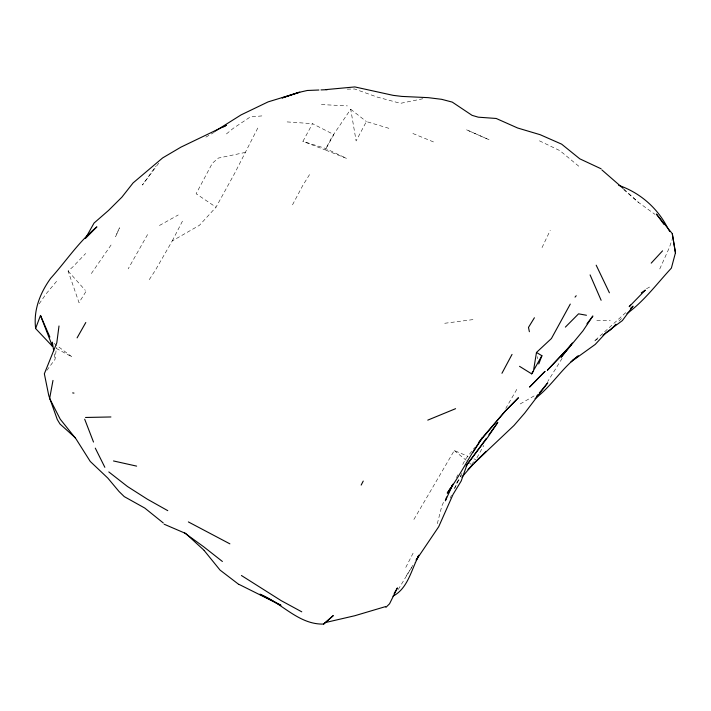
<?xml version="1.0" encoding="UTF-8"?>
<svg xmlns="http://www.w3.org/2000/svg" width="711" height="711" viewBox="0 0 711 711"><rect width="100%" height="100%" fill="white"/><g stroke="black" fill="none" stroke-linecap="round" stroke-linejoin="round"><path stroke-width="0.53" stroke-dasharray="3.56 2.67" d="M46.864 370.369L55.04 359.286L56.445 347.466M437.327 523.66L441.789 506.116L444.553 500.073M659.764 268.971L669.389 247.552L672.028 239.678M450.179 498.135L451.512 495.229M454.622 488.439L459.066 478.734L454.533 488.341M542.031 247.606L550.234 230.346M257.782 128.051L234.612 173.422L216.02 207.185L199.453 225.298L172.24 240.931L155.451 270.109L148.679 280.569M405.785 567.414L413.882 551.647M172.24 240.931L183.385 219.361M147.559 234.568L128.167 268.874M456.418 477.641L457.911 474.788M462.719 464.47L465.358 459.448L474.726 447.495M292.505 204.857L302.788 185.455L310.023 173.822M388.908 128.327L366.387 121.572L356.113 140.92L350.71 109.227L331.904 137.063L325.22 149.905L302.913 141.356L312.529 123.67L333.868 134.61L325.22 149.905L346.577 158.411L325.345 148.368L302.913 141.356M461.954 473.366L459.51 477.765L461.421 475.419M476.921 457.777L483.8 445.459M516.781 389.406L505.779 408.372M398.249 589.499L414.406 562.819M413.9 519.439L454.285 450.516L468.016 456.338M562.143 358.353L547.746 381.469M85.827 291.706L79.019 302.664L68.087 271.015L72.798 266.945L85.658 253.498M406.283 575.821L412.478 566.258M91.337 273.557L111.716 244.069M39.132 303.864L46.393 293.492L58.115 279.494M158.731 163.166L142.404 185.038L155.905 166.143M471.944 463.856L473.908 461.759M618.979 321.088L622.774 317.133M456.64 482.476L460.373 478.707M625.724 312.653L594.023 341.378L598.671 338.16M226.427 133.935L233.235 128.344L250.29 116.951L263.665 115.751M205.87 137.143L214.251 132.29M520.212 403.946L535.943 394.863M159.451 225.494L178.257 214.962M646.477 288.755L651.64 285.92M245.437 152.394L218.339 158.082L212.331 163.272L196.12 193.748L216.02 207.185M422.849 98.74L400.489 103.335L377.088 97.043L354.673 89.008L345.066 89.195M444.722 323.274L474.059 319.461M596.805 320.59L610.287 320.243M321.408 104.57L347.377 105.886M287.137 121.919L312.529 123.67M412.878 133.499L434.776 142.449M578.763 166.214L559.93 150.67L538.734 140.494M473.899 458.835L475.863 459.67M56.222 348.381L72.202 357.029L57.52 346.035M623.663 189.615L638.505 202.422L655.018 214.393M54.072 343.449L56.658 345.395M350.71 109.227L366.387 121.572M454.285 450.516L466.194 460.337M469.589 463.145L471.295 464.55M623.911 189.108L638.505 202.422M68.087 271.015L85.293 290.319M537.303 356.629L537.72 358.717M54.196 353.936L55.04 359.286M119.43 227.858L115.591 236.692L119.43 227.858M489.07 139.738L466.425 129.749L489.07 139.738"/><path stroke-width="1.07" d="M59.004 325.976L56.791 342.853L44.349 373.782L48.792 395.663L57.28 419.526L59.991 424.005L75.339 437.78M536.476 352.452L533.534 370.484L541.906 355.731L536.476 352.452L551.416 338.525L570.284 304.077M52.987 380.421L49.628 398.507L60.231 419.188L76.024 438.927L90.253 461.457L107.805 478.076L119.03 491.505L124.274 496.625L144.768 508.063L163.299 522.976M664.065 224.516L656.395 214.055L672.277 233.652L675.45 252.814L671.38 268.118C656.955 283.653 644.202 301.109 626.898 313.667M446.632 496.989L445.353 500.846L452.934 484.289L451.796 486.048M53.689 350.719L52.347 342.16L51.707 345.093L52.463 346.337L35.586 328.509L40.491 315.435L49.868 337.041M538.76 363.934L541.906 355.731M361.161 485.08L363.241 481.071M501.948 373.284L512.036 354.398M448.081 493.203L452.934 484.289M417.721 557.06L418.761 555.211M77.09 337.885L85.8 322.51M466.096 466.096L486.351 438.34M394.143 593.463L397.431 587.908L389.557 603.781L385.922 607.354M519.537 366.334L531.659 373.862L533.286 371.133M416.291 559.939L438.696 526.753L453.085 494.341L461.19 481.009L467.18 464.221L487.773 437.265L497.789 422.432L488.892 434.803M531.659 373.862L533.561 370.742M450.658 487.817L447.246 493.105C460.284 475.286 469.749 455.191 482.751 437.247L478.743 442.366M534.405 317.764L528.477 327.424L529.384 331.708M416.139 560.028L418.459 556.313C411.145 570.098 407.91 588.424 392.97 596.173M473.037 452.223L482.751 437.247M586.939 323.807L592.894 315.977L582.967 330.846L561.183 357.215L572.382 342.969M536.538 396.32L537.943 394.632M539.338 392.943L547.763 382.811L524.682 413.127L513.991 425.48L474.415 462.888L486.182 451.343L468.06 469.464L472.797 464.532L461.866 477.205M575.048 297.109L576.212 295.749M483.48 436.403L505.183 411.189L518.292 397.867L505.183 411.189L481.614 439.114M630.613 305.055L629.191 306.681L645.339 290.097L641.295 292.87M651.205 263.132L662.554 250.859M615.957 324.243L610.651 329.78L602.946 335.165M323.665 624.071L333.148 615.699L323.665 624.071C298.611 624.818 281.725 602.706 259.862 594.192L280.969 605.31L238.914 584.335M565.369 327.122L578.558 313.835L586.451 315.257M630.621 308.307L633.066 306.139L622.338 320.625L606.261 332.49L595.258 344.408L570.889 361.917M572.311 360.495L578.336 355.864C561.886 368.014 551.452 386.508 535.072 398.587M215.051 131.259L241.082 114.889L268.083 101.895L299.731 92.217L307.294 90.484L318.901 90.013M223.556 126.905L226.347 125.287L180.95 147.133L162.65 157.913L133.09 182.923L121.883 197.169L108.579 210.394L94.065 223.032L85.364 238.505L96.909 226.845C78.601 241.811 66.265 260.999 50.685 278.294C40.296 292.692 33.479 309.614 35.55 327.629L35.586 328.509M427.764 420.13L455.591 408.683M298.904 92.297L282.178 97.94L299.731 92.217M385.584 606.59L354.78 615.735L325.105 622.614M325.949 89.604L354.833 86.929L393.139 95.354L401.911 96.42L428.173 97.647L441.682 99.327L452.267 102.108L472.077 115.351L478.254 117.173L496.198 118.47L517.635 127.998L540.182 134.708L561.646 144.155L579.794 158.829L601.115 168.8M321.017 89.924L327.344 89.666M85.533 417.473L110.916 416.966M72.664 392.907L73.971 393.094M113.484 460.95L136.636 466.123M164.134 524.211L185.678 533.463L204.03 550.27M618.712 185.34C640.291 192.779 658.048 208.421 668.109 228.889M188.362 521.918L229.884 543.844M301.766 611.824L281.138 600.626L241.42 575.51M167.769 510.658L147.31 499.166L127.5 486.528L108.801 471.926M184.611 532.957L203.737 546.812L222.401 561.477M238.585 584.273L220.028 570.071L204.146 550.474M601.879 169.902L623.103 188.371M668.678 229.795L669.762 231.528M95.292 448.143L104.855 467.314M596.191 265.194L609.407 292.79M590.086 274.899L601.124 300.273M40.491 315.435L52.063 345.315M84.689 419.214L93.505 442.055M675.45 252.814L672.33 234.008M571.297 344.862L547.399 370.209L571.297 344.862M544.946 371.435L529.695 386.962L544.946 371.435"/></g></svg>
